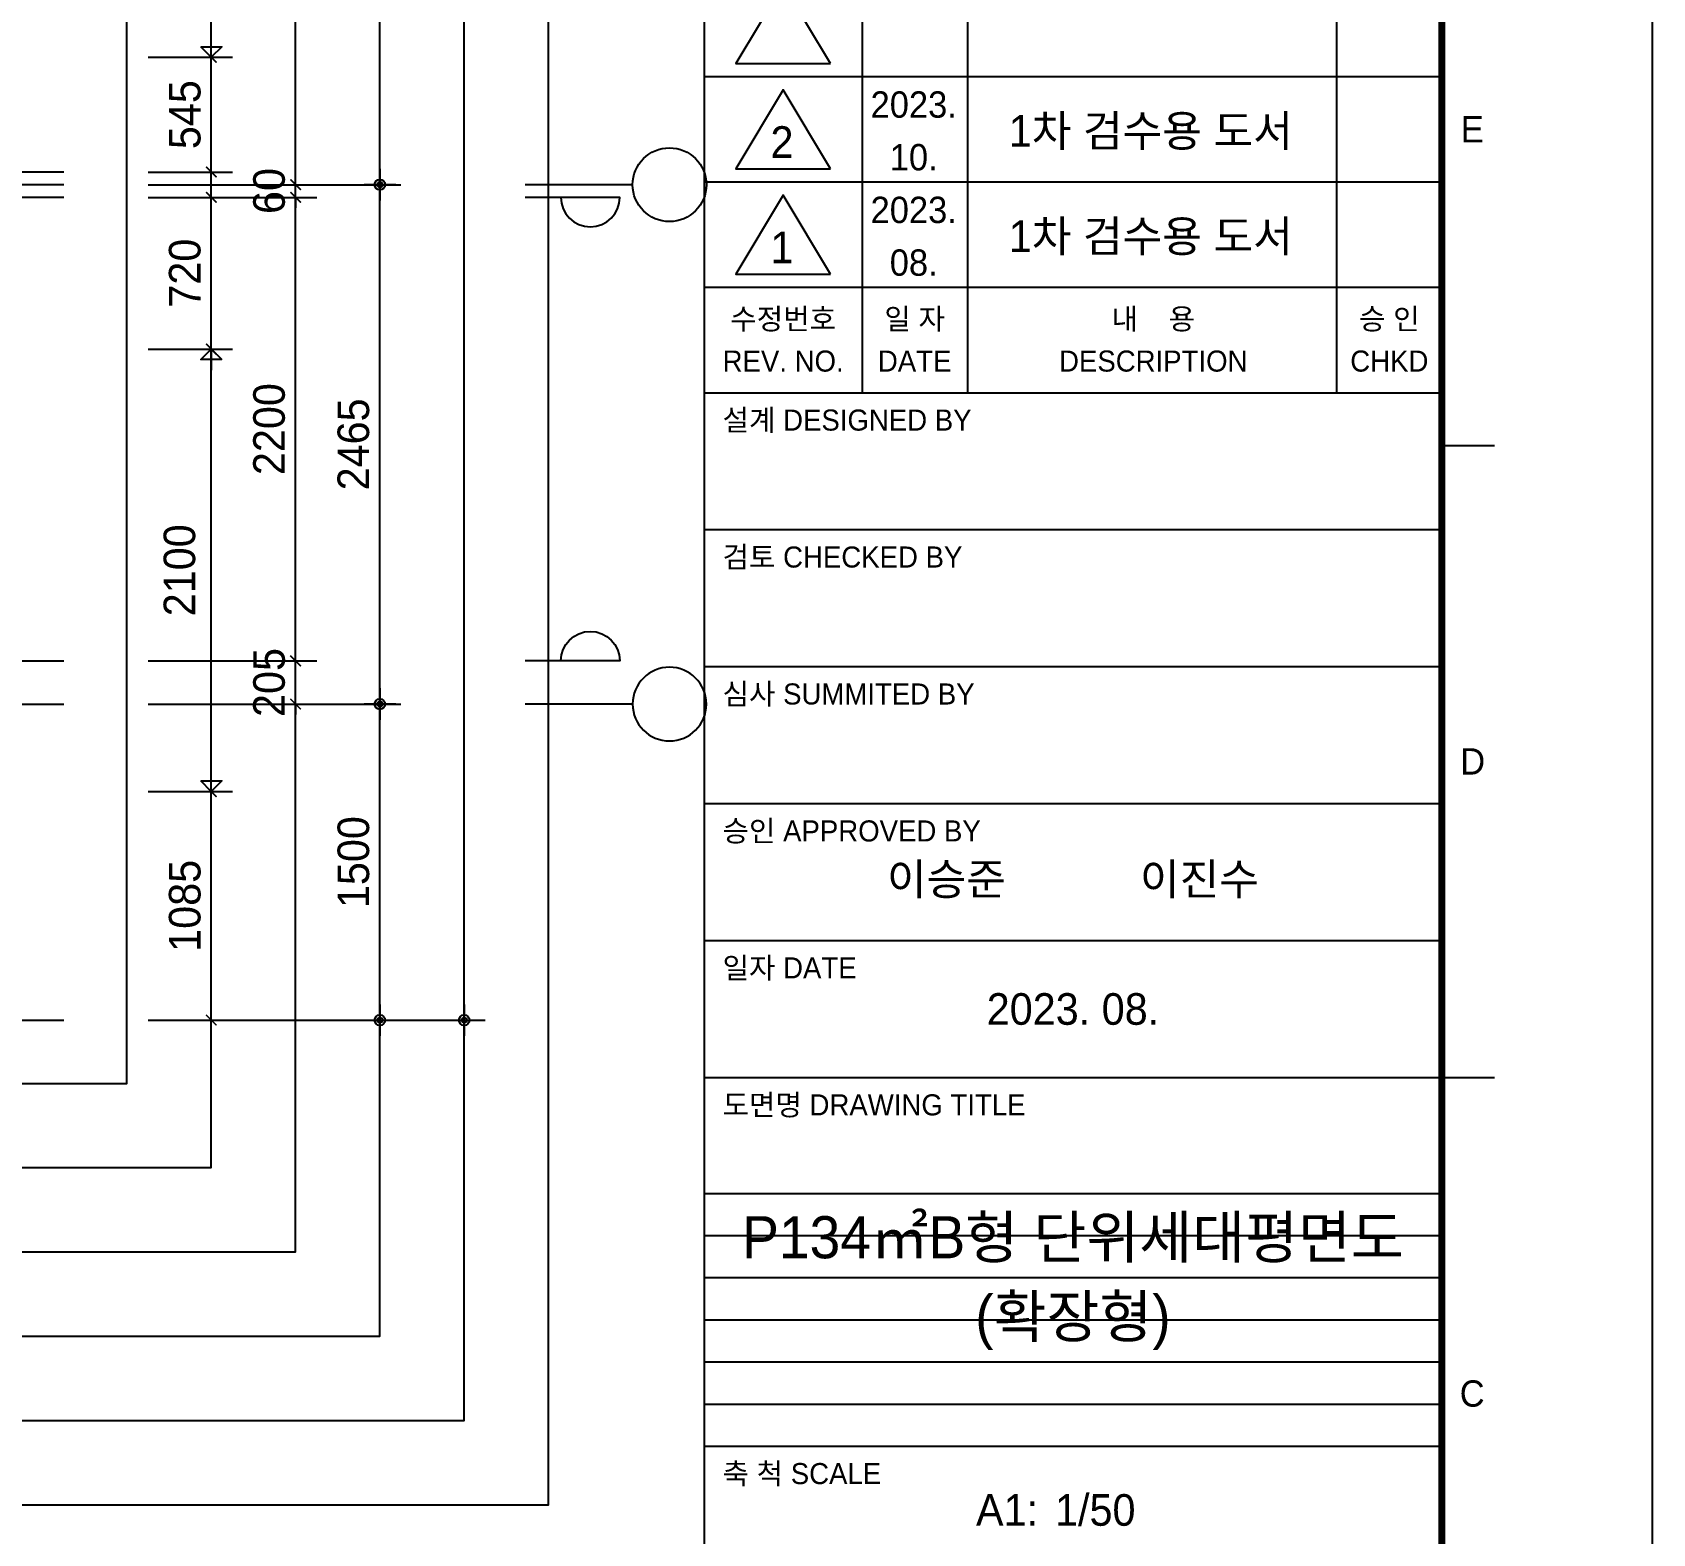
# Model space of a CAD drawing. Header units: millimetres. Extents: x -24416 to 92204, y -190080 to 23760.
# Drawn here: x 84517 to 92204, y -183395 to -176270 of the extents above; entities that cross this region are included whole.
import ezdxf
from ezdxf.enums import TextEntityAlignment as Align

# ---------------------------------------------------------------- set-up
doc = ezdxf.new("R2010")
doc.units = ezdxf.units.MM
doc.header["$LTSCALE"] = 50
doc.linetypes.add('AUDIT_D_220706163347-0', pattern=[0])
doc.linetypes.add('CEN', pattern=[62, 60, -1, 0, -1])
doc.layers.get('defpoints').update_dxf_attribs({"color": 139})
for name, color, linetype in [('00-FORM TEX', 3, 'Continuous'), ('A-치수', 7, 'AUDIT_D_220706163347-0'), ('AA-BORD-FORM', 7, 'Continuous'), ('AA-BORD-TEXT', 3, 'Continuous'), ('AA-XXXX-DIMS', 7, 'Continuous'), ('ARDM', 7, 'Continuous'), ('CEN_CON', 1, 'CEN'), ('CEN_WALL', 12, 'CEN'), ('DIM', 7, 'AUDIT_D_220706163347-0'), ('sheet-안양진흥$0$AA-BORD-TEXT', 3, 'Continuous')]:
    doc.layers.add(name, color=color, linetype=linetype)
doc.layers.add('MC', color=135, linetype='Continuous', plot=False)
doc.styles.add('HAUD01', font='Dotum.ttf')
doc.styles.add('sheet-안양진흥$0$HAUD01', font='Dotum.ttf')
doc.styles.add('맑은고딕', font='malgun.ttf', dxfattribs={"width": 0.9})
doc.dimstyles.new('DIM-50', dxfattribs={"dimscale": 50, "dimtxt": 3, "dimasz": 1, "dimexe": 2, "dimexo": 2, "dimgap": 1, "dimtad": 1, "dimdec": 0, "dimzin": 0, "dimdsep": 46, "dimtxsty": '맑은고딕', "dimblk1": 'DIMDOT', "dimblk2": 'DIMDOT', "dimsah": 1, "dimcen": 0.09, "dimdle": 2, "dimclrd": 7, "dimclre": 7, "dimclrt": 3, "dimadec": 0, "dimazin": 0, "dimtfac": 1, "dimtdec": 0, "dimtix": 1, "dimtmove": 2, "dimatfit": 3, "dimldrblk": 'DIMDOT', "dimfxl": 1, "dimtolj": 1, "dimtzin": 0, "dimarcsym": 0})
doc.dimstyles.new('MCDIM-50', dxfattribs={"dimscale": 50, "dimtxt": 3, "dimasz": 1, "dimexe": 2, "dimexo": 2, "dimgap": 1, "dimtad": 1, "dimdec": 0, "dimzin": 0, "dimdsep": 46, "dimtxsty": '맑은고딕', "dimblk1": 'ARCHTICK', "dimblk2": 'ARCHTICK', "dimsah": 1, "dimcen": 0.09, "dimdle": 2, "dimclrd": 7, "dimclre": 7, "dimclrt": 3, "dimadec": 0, "dimazin": 0, "dimtfac": 1, "dimtdec": 0, "dimtix": 1, "dimtmove": 2, "dimatfit": 3, "dimldrblk": 'ARCHTICK', "dimfxl": 1, "dimtolj": 1, "dimtzin": 0, "dimarcsym": 0})
doc.dimstyles.new('외부100-win', dxfattribs={"dimscale": 50, "dimtxt": 3, "dimasz": 1, "dimexe": 2, "dimexo": 2.5, "dimgap": 1.5, "dimtad": 1, "dimdec": 0, "dimzin": 0, "dimdsep": 46, "dimtxsty": '맑은고딕', "dimblk": 'DO2-2', "dimblk1": 'DO2-2', "dimblk2": 'DIMDOT', "dimcen": 0.09, "dimdle": 2, "dimclrd": 7, "dimclre": 7, "dimclrt": 3, "dimadec": 0, "dimazin": 0, "dimtfac": 1, "dimtdec": 0, "dimtix": 1, "dimtmove": 2, "dimatfit": 3, "dimldrblk": 'DO2-2', "dimfxl": 1, "dimtolj": 1, "dimtzin": 0, "dimarcsym": 0})

# ---------------------------------------------------------------- blocks, each defined once
blk = doc.blocks.new('U-131B(확장)', base_point=(284085.3, -109269.8))
at = {"layer": 'CEN_CON'}
blk.add_line((299020.3, -109269.8), (314220.3, -109269.8), dxfattribs=at)
at = {"layer": 'CEN_WALL'}
for p, q in [((314220.3, -105304.8), (299020.3, -105304.8)), ((299020.3, -107769.8), (314220.3, -107769.8))]:
    blk.add_line(p, q, dxfattribs=at)
at = {"layer": 'MC'}
for p, q in [((314220.3, -105244.8), (299020.3, -105244.8)), ((314220.3, -105364.8), (299020.3, -105364.8)), ((299020.3, -107564.8), (314220.3, -107564.8))]:
    blk.add_line(p, q, dxfattribs=at)
blk = doc.blocks.new('중심')
at = {"layer": 'DIM'}
blk.add_line((-350, 0), (0, 0), dxfattribs=at)
blk.add_circle((-470, 0), 120, dxfattribs=at)
blk = doc.blocks.new('DIMDOT')
at = {"layer": 'AA-XXXX-DIMS'}
for p, q in [((-1.5, 0), (1.5, 0)), ((0, -1.5), (0, 1.5))]:
    blk.add_line(p, q, dxfattribs=at)
for radius in [0.5, 0.25]:
    blk.add_circle((0, 0), radius, dxfattribs=at)
blk = doc.blocks.new('*D228')
at = {"layer": 'defpoints', "color": 0, "transparency": 16777216}
for p in [(34811.9, -203218), (36011.9, -203218), (34811.9, -204718)]:
    blk.add_point(p, dxfattribs=at)
at = {"layer": 'DIM', "color": 7, "lineweight": -2, "transparency": 16777216}
for p, q in [((34911.9, -203218), (36111.9, -203218)), ((36011.9, -204668), (36011.9, -203268)), ((34911.9, -204718), (36111.9, -204718))]:
    blk.add_line(p, q, dxfattribs=at)
at = {"layer": 'DIM', "color": 7, "lineweight": -2, "transparency": 16777216, "xscale": 50, "yscale": 50, "zscale": 50}
for p, rotation in [((36011.9, -203218), 90), ((36011.9, -204718), 270)]:
    blk.add_blockref('DIMDOT', p, dxfattribs=dict(at, rotation=rotation))
at = {"layer": 'DIM', "color": 3, "transparency": 16777216, "insert": (35886.8, -203968), "char_height": 150, "attachment_point": 5, "rotation": 90, "style": 'HAUD01'}
blk.add_mtext('\\A1;1500', dxfattribs=at)
blk = doc.blocks.new('*D229')
at = {"layer": 'defpoints', "color": 0, "transparency": 16777216}
for p in [(34811.9, -200753), (36011.9, -200753), (34811.9, -203218)]:
    blk.add_point(p, dxfattribs=at)
at = {"layer": 'DIM', "color": 7, "lineweight": -2, "transparency": 16777216}
for p, q in [((34911.9, -200753), (36111.9, -200753)), ((36011.9, -203168), (36011.9, -200803)), ((34911.9, -203218), (36111.9, -203218))]:
    blk.add_line(p, q, dxfattribs=at)
at = {"layer": 'DIM', "color": 7, "lineweight": -2, "transparency": 16777216, "xscale": 50, "yscale": 50, "zscale": 50}
for p, rotation in [((36011.9, -200753), 90), ((36011.9, -203218), 270)]:
    blk.add_blockref('DIMDOT', p, dxfattribs=dict(at, rotation=rotation))
at = {"layer": 'DIM', "color": 3, "transparency": 16777216, "insert": (35886.8, -201985.5), "char_height": 150, "attachment_point": 5, "rotation": 90, "style": 'HAUD01'}
blk.add_mtext('\\A1;2465', dxfattribs=at)
blk = doc.blocks.new('*D230')
at = {"layer": 'defpoints', "color": 0, "transparency": 16777216}
for p in [(34811.9, -195973), (36011.9, -195973), (34811.9, -200753)]:
    blk.add_point(p, dxfattribs=at)
at = {"layer": 'DIM', "color": 7, "lineweight": -2, "transparency": 16777216}
for p, q in [((34911.9, -195973), (36111.9, -195973)), ((36011.9, -200703), (36011.9, -196023)), ((34911.9, -200753), (36111.9, -200753))]:
    blk.add_line(p, q, dxfattribs=at)
at = {"layer": 'DIM', "color": 7, "lineweight": -2, "transparency": 16777216, "xscale": 50, "yscale": 50, "zscale": 50}
for p, rotation in [((36011.9, -195973), 90), ((36011.9, -200753), 270)]:
    blk.add_blockref('DIMDOT', p, dxfattribs=dict(at, rotation=rotation))
at = {"layer": 'DIM', "color": 3, "transparency": 16777216, "insert": (35886.8, -198363), "char_height": 150, "attachment_point": 5, "rotation": 90, "style": 'HAUD01'}
blk.add_mtext('\\A1;4780', dxfattribs=at)
blk = doc.blocks.new('*D233')
at = {"layer": 'defpoints', "color": 0, "transparency": 16777216}
for p in [(34811.9, -192868), (36411.9, -192868), (34811.9, -204718)]:
    blk.add_point(p, dxfattribs=at)
at = {"layer": 'DIM', "color": 7, "lineweight": -2, "transparency": 16777216}
for p, q in [((34911.9, -192868), (36511.9, -192868)), ((36411.9, -204668), (36411.9, -192918)), ((34911.9, -204718), (36511.9, -204718))]:
    blk.add_line(p, q, dxfattribs=at)
at = {"layer": 'DIM', "color": 7, "lineweight": -2, "transparency": 16777216, "xscale": 50, "yscale": 50, "zscale": 50}
for p, rotation in [((36411.9, -192868), 90), ((36411.9, -204718), 270)]:
    blk.add_blockref('DIMDOT', p, dxfattribs=dict(at, rotation=rotation))
at = {"layer": 'DIM', "color": 3, "transparency": 16777216, "insert": (36286.8, -198793), "char_height": 150, "attachment_point": 5, "rotation": 90, "style": 'HAUD01'}
blk.add_mtext('\\A1;11850', dxfattribs=at)
blk = doc.blocks.new('_ArchTick')
at = {"color": 0, "linetype": 'ByBlock', "const_width": 0.15}
blk.add_lwpolyline([(-0.5, -0.5), (0.5, 0.5)], dxfattribs=at)
blk = doc.blocks.new('*D234')
at = {"layer": 'defpoints', "color": 0, "linetype": 'ByBlock', "transparency": 16777216}
for p in [(34811.9, -203013), (35611.9, -203013), (34811.9, -203218)]:
    blk.add_point(p, dxfattribs=at)
at = {"layer": 'DIM', "color": 7, "linetype": 'ByBlock', "lineweight": -2, "transparency": 16777216}
for p, q in [((35611.9, -203013), (35611.9, -202963)), ((34911.9, -203013), (35711.9, -203013)), ((35611.9, -203218), (35611.9, -203013)), ((34911.9, -203218), (35711.9, -203218)), ((35611.9, -203218), (35611.9, -203268))]:
    blk.add_line(p, q, dxfattribs=at)
at = {"layer": 'DIM', "color": 7, "linetype": 'ByBlock', "lineweight": -2, "transparency": 16777216, "xscale": 50, "yscale": 50, "zscale": 50}
for p, rotation in [((35611.9, -203013), 270), ((35611.9, -203218), 90)]:
    blk.add_blockref('_ArchTick', p, dxfattribs=dict(at, rotation=rotation))
at = {"layer": 'DIM', "color": 3, "linetype": 'ByBlock', "transparency": 16777216, "insert": (35486.8, -203115.5), "char_height": 150, "attachment_point": 5, "rotation": 90, "style": 'HAUD01'}
blk.add_mtext('\\A1;205', dxfattribs=at)
blk = doc.blocks.new('*D235')
at = {"layer": 'defpoints', "color": 0, "linetype": 'ByBlock', "transparency": 16777216}
for p in [(34811.9, -200813), (35611.9, -200813), (34811.9, -203013)]:
    blk.add_point(p, dxfattribs=at)
at = {"layer": 'DIM', "color": 7, "linetype": 'ByBlock', "lineweight": -2, "transparency": 16777216}
for p, q in [((35611.9, -203113), (35611.9, -200713)), ((34911.9, -200813), (35711.9, -200813)), ((34911.9, -203013), (35711.9, -203013))]:
    blk.add_line(p, q, dxfattribs=at)
at = {"layer": 'DIM', "color": 7, "linetype": 'ByBlock', "lineweight": -2, "transparency": 16777216, "xscale": 50, "yscale": 50, "zscale": 50}
for p, rotation in [((35611.9, -200813), 90), ((35611.9, -203013), 270)]:
    blk.add_blockref('_ArchTick', p, dxfattribs=dict(at, rotation=rotation))
at = {"layer": 'DIM', "color": 3, "linetype": 'ByBlock', "transparency": 16777216, "insert": (35486.8, -201913), "char_height": 150, "attachment_point": 5, "rotation": 90, "style": 'HAUD01'}
blk.add_mtext('\\A1;2200', dxfattribs=at)
blk = doc.blocks.new('*D236')
at = {"layer": 'defpoints', "color": 0, "linetype": 'ByBlock', "transparency": 16777216}
for p in [(34811.9, -200753), (35611.9, -200753), (34811.9, -200813)]:
    blk.add_point(p, dxfattribs=at)
at = {"layer": 'DIM', "color": 7, "linetype": 'ByBlock', "lineweight": -2, "transparency": 16777216}
for p, q in [((35611.9, -200753), (35611.9, -200703)), ((34911.9, -200753), (35711.9, -200753)), ((35611.9, -200813), (35611.9, -200753)), ((34911.9, -200813), (35711.9, -200813)), ((35611.9, -200813), (35611.9, -200863))]:
    blk.add_line(p, q, dxfattribs=at)
at = {"layer": 'DIM', "color": 7, "linetype": 'ByBlock', "lineweight": -2, "transparency": 16777216, "xscale": 50, "yscale": 50, "zscale": 50}
for p, rotation in [((35611.9, -200753), 270), ((35611.9, -200813), 90)]:
    blk.add_blockref('_ArchTick', p, dxfattribs=dict(at, rotation=rotation))
at = {"layer": 'DIM', "color": 3, "linetype": 'ByBlock', "transparency": 16777216, "insert": (35486.8, -200783), "char_height": 150, "attachment_point": 5, "rotation": 90, "style": 'HAUD01'}
blk.add_mtext('\\A1;60', dxfattribs=at)
blk = doc.blocks.new('*D270')
at = {"layer": 'defpoints', "color": 0, "linetype": 'ByBlock', "transparency": 16777216}
for p in [(34811.9, -203633), (35211.9, -203633), (34811.9, -204718)]:
    blk.add_point(p, dxfattribs=at)
at = {"layer": 'DIM', "color": 7, "linetype": 'ByBlock', "lineweight": -2, "transparency": 16777216}
for p, q in [((35211.9, -204818), (35211.9, -203533)), ((34911.9, -203633), (35311.9, -203633)), ((34911.9, -204718), (35311.9, -204718))]:
    blk.add_line(p, q, dxfattribs=at)
at = {"layer": 'DIM', "color": 7, "linetype": 'ByBlock', "lineweight": -2, "transparency": 16777216, "xscale": 50, "yscale": 50, "zscale": 50}
for p, rotation in [((35211.9, -203633), 90), ((35211.9, -204718), 270)]:
    blk.add_blockref('_ArchTick', p, dxfattribs=dict(at, rotation=rotation))
at = {"layer": 'DIM', "color": 3, "linetype": 'ByBlock', "transparency": 16777216, "insert": (35086.8, -204175.5), "char_height": 150, "attachment_point": 5, "rotation": 90, "style": 'HAUD01'}
blk.add_mtext('\\A1;1085', dxfattribs=at)
blk = doc.blocks.new('DO2-2')
at = {"layer": 'ARDM'}
blk.add_line((0, 0), (-2, 0), dxfattribs=at)
blk.add_lwpolyline([(-1, -1), (-1, 1), (0, 0)], close=True, dxfattribs=at)
blk = doc.blocks.new('*D271')
at = {"layer": 'defpoints', "color": 0, "linetype": 'ByBlock', "transparency": 16777216}
for p in [(34811.9, -201533), (35211.9, -201533), (34811.9, -203633)]:
    blk.add_point(p, dxfattribs=at)
at = {"layer": 'DIM', "color": 7, "linetype": 'ByBlock', "lineweight": -2, "transparency": 16777216}
for p, q in [((34936.9, -201533), (35311.9, -201533)), ((35211.9, -203583), (35211.9, -201583)), ((34936.9, -203633), (35311.9, -203633))]:
    blk.add_line(p, q, dxfattribs=at)
at = {"layer": 'DIM', "color": 7, "linetype": 'ByBlock', "lineweight": -2, "transparency": 16777216, "xscale": 50, "yscale": 50, "zscale": 50}
for p, rotation in [((35211.9, -201533), 90), ((35211.9, -203633), 270)]:
    blk.add_blockref('DO2-2', p, dxfattribs=dict(at, rotation=rotation))
at = {"layer": 'DIM', "color": 3, "linetype": 'ByBlock', "transparency": 16777216, "insert": (35061.8, -202583), "char_height": 150, "attachment_point": 5, "rotation": 90, "style": 'HAUD01'}
blk.add_mtext('\\A1;2100', dxfattribs=at)
blk = doc.blocks.new('*D272')
at = {"layer": 'defpoints', "color": 0, "linetype": 'ByBlock', "transparency": 16777216}
for p in [(34811.9, -200813), (35211.9, -200813), (34811.9, -201533)]:
    blk.add_point(p, dxfattribs=at)
at = {"layer": 'DIM', "color": 7, "linetype": 'ByBlock', "lineweight": -2, "transparency": 16777216}
for p, q in [((35211.9, -201633), (35211.9, -200713)), ((34911.9, -200813), (35311.9, -200813)), ((34911.9, -201533), (35311.9, -201533))]:
    blk.add_line(p, q, dxfattribs=at)
at = {"layer": 'DIM', "color": 7, "linetype": 'ByBlock', "lineweight": -2, "transparency": 16777216, "xscale": 50, "yscale": 50, "zscale": 50}
for p, rotation in [((35211.9, -200813), 90), ((35211.9, -201533), 270)]:
    blk.add_blockref('_ArchTick', p, dxfattribs=dict(at, rotation=rotation))
at = {"layer": 'DIM', "color": 3, "linetype": 'ByBlock', "transparency": 16777216, "insert": (35086.8, -201173), "char_height": 150, "attachment_point": 5, "rotation": 90, "style": 'HAUD01'}
blk.add_mtext('\\A1;720', dxfattribs=at)
blk = doc.blocks.new('*D273')
at = {"layer": 'defpoints', "color": 0, "linetype": 'ByBlock', "transparency": 16777216}
for p in [(34811.9, -200148), (35211.9, -200148), (34811.9, -200693)]:
    blk.add_point(p, dxfattribs=at)
at = {"layer": 'DIM', "color": 7, "linetype": 'ByBlock', "lineweight": -2, "transparency": 16777216}
for p, q in [((35211.9, -200793), (35211.9, -200048)), ((34911.9, -200148), (35311.9, -200148)), ((34911.9, -200693), (35311.9, -200693))]:
    blk.add_line(p, q, dxfattribs=at)
at = {"layer": 'DIM', "color": 7, "linetype": 'ByBlock', "lineweight": -2, "transparency": 16777216, "xscale": 50, "yscale": 50, "zscale": 50}
for p, rotation in [((35211.9, -200148), 90), ((35211.9, -200693), 270)]:
    blk.add_blockref('_ArchTick', p, dxfattribs=dict(at, rotation=rotation))
at = {"layer": 'DIM', "color": 3, "linetype": 'ByBlock', "transparency": 16777216, "insert": (35086.8, -200420.5), "char_height": 150, "attachment_point": 5, "rotation": 90, "style": 'HAUD01'}
blk.add_mtext('\\A1;545', dxfattribs=at)
blk = doc.blocks.new('*D274')
at = {"layer": 'defpoints', "color": 0, "linetype": 'ByBlock', "transparency": 16777216}
for p in [(34811.9, -199228), (35211.9, -199228), (34811.9, -200148)]:
    blk.add_point(p, dxfattribs=at)
at = {"layer": 'DIM', "color": 7, "linetype": 'ByBlock', "lineweight": -2, "transparency": 16777216}
for p, q in [((34936.9, -199228), (35311.9, -199228)), ((35211.9, -200098), (35211.9, -199278)), ((34936.9, -200148), (35311.9, -200148))]:
    blk.add_line(p, q, dxfattribs=at)
at = {"layer": 'DIM', "color": 7, "linetype": 'ByBlock', "lineweight": -2, "transparency": 16777216, "xscale": 50, "yscale": 50, "zscale": 50}
for p, rotation in [((35211.9, -199228), 90), ((35211.9, -200148), 270)]:
    blk.add_blockref('DO2-2', p, dxfattribs=dict(at, rotation=rotation))
at = {"layer": 'DIM', "color": 3, "linetype": 'ByBlock', "transparency": 16777216, "insert": (35061.8, -199688), "char_height": 150, "attachment_point": 5, "rotation": 90, "style": 'HAUD01'}
blk.add_mtext('\\A1;920', dxfattribs=at)
blk = doc.blocks.new('XR-FORM 청주월명')
at = {"layer": 'AA-BORD-FORM', "color": 2}
for p, q in [((751, 577), (751, 17)), ((821, 237), (826, 237)), ((821, 177), (826, 177))]:
    blk.add_line(p, q, dxfattribs=at)
at = {"layer": 'AA-BORD-FORM', "color": 3}
for p, q in [((766, 282), (766, 272)), ((776, 282), (776, 272)), ((811, 282), (811, 272)), ((751, 272), (821, 272)), ((766, 272), (766, 262)), ((776, 272), (776, 262)), ((811, 272), (811, 262)), ((751, 262), (821, 262)), ((766, 262), (766, 252)), ((776, 262), (776, 252)), ((811, 262), (811, 252)), ((751, 252), (821, 252)), ((766, 252), (766, 242)), ((776, 252), (776, 242)), ((811, 252), (811, 242)), ((751, 242), (821, 242)), ((751, 229), (821, 229)), ((751, 216), (821, 216)), ((751, 203), (821, 203)), ((751, 190), (821, 190)), ((751, 177), (821, 177)), ((751, 142), (821, 142))]:
    blk.add_line(p, q, dxfattribs=at)
at = {"layer": 'AA-BORD-FORM', "color": 1}
blk.add_lwpolyline([(0, 0), (841, 0), (841, 594), (0, 594)], close=True, dxfattribs=at)
at = {"layer": 'AA-BORD-FORM', "color": 2, "const_width": 0.682}
blk.add_lwpolyline([(21, 17), (21, 577), (821, 577), (821, 17)], close=True, dxfattribs=at)
at = {"layer": 'AA-BORD-FORM', "color": 7}
for points in [[(763, 273.24), (758.5, 280.74), (754, 273.24)], [(763, 263.24), (758.5, 270.74), (754, 263.24)], [(763, 253.24), (758.5, 260.74), (754, 253.24)], [(763, 253.24), (758.5, 260.74), (754, 253.24)]]:
    blk.add_lwpolyline(points, close=True, dxfattribs=at)
at = {"layer": 'defpoints'}
for p, q in [((751, 166), (821, 166)), ((751, 162), (821, 162)), ((751, 158), (821, 158)), ((751, 154), (821, 154)), ((751, 150), (821, 150)), ((751, 146), (821, 146))]:
    blk.add_line(p, q, dxfattribs=at)
at = {"layer": 'AA-BORD-TEXT', "color": 7, "style": 'HAUD01'}
for s, p in [('E', (823.89, 267)), ('D', (823.93, 207)), ('C', (823.88, 147))]:
    blk.add_text(s, height=2.5, dxfattribs=at).set_placement(p, align=Align.MIDDLE_CENTER)
at = {"layer": 'AA-BORD-TEXT', "color": 3, "style": 'HAUD01'}
for s, height, rotation, p in [('수정번호', 2, 360, (758.5, 249)), ('일 자', 2, 360, (770.98, 249)), ('내    용', 2, 360, (793.62, 249)), ('승 인', 2, 360, (816.02, 249)), ('REV. NO.', 2, 360, (758.5, 245)), ('DATE', 2, 360, (770.98, 245)), ('DESCRIPTION', 2, 360, (793.62, 245)), ('CHKD', 2, 360, (816.02, 245)), ('이승준', 3, 0, (774, 195.82)), ('이진수', 3, 0, (798, 195.82)), ('2023. 08.', 3, 0, (786, 183.5))]:
    blk.add_text(s, height=height, rotation=rotation, dxfattribs=at).set_placement(p, align=Align.MIDDLE_CENTER)
for s, p in [('설계 DESIGNED BY', (752.75, 238.4)), ('검토 CHECKED BY', (752.75, 225.4)), ('심사 SUMMITED BY', (752.75, 212.4)), ('승인 APPROVED BY', (752.75, 199.4)), ('일자 DATE', (752.75, 186.4)), ('도면명 DRAWING TITLE', (752.75, 173.4)), ('축 척 SCALE', (752.75, 138.4))]:
    blk.add_text(s, height=2, rotation=360, dxfattribs=at).set_placement(p)
at = {"layer": 'AA-BORD-TEXT', "style": 'HAUD01'}
blk.add_text('A1:', height=3, dxfattribs=at).set_placement((776.8, 134.45))
at = {"layer": 'sheet-안양진흥$0$AA-BORD-TEXT', "style": 'sheet-안양진흥$0$HAUD01'}
for s, height, p in [('2023.', 2.5, (770.89, 269.35)), ('1차 검수용 도서', 3, (793.39, 266.85)), ('2', 3, (758.39, 265.79)), ('10.', 2.5, (770.89, 264.35)), ('2023.', 2.5, (770.89, 259.35)), ('1차 검수용 도서', 3, (793.39, 256.85)), ('1', 3, (758.39, 255.79)), ('08.', 2.5, (770.89, 254.35))]:
    blk.add_text(s, height=height, dxfattribs=at).set_placement(p, align=Align.MIDDLE_CENTER)
blk = doc.blocks.new('DIM-1108')
at = {"layer": 'DIM'}
for points in [[(36870.5, -200813, 1), (37150.5, -200813), (36700.5, -200813)], [(36870.5, -203013, -1), (37150.5, -203013), (36700.5, -203013)]]:
    blk.add_lwpolyline(points, format="xyb", dxfattribs=at)
at = {"layer": 'A-치수', "xscale": 1.458333333333333, "yscale": 1.458333333333333, "zscale": 1.458333333333333, "rotation": 180}
blk.add_blockref('중심', (36700.5, -200753), dxfattribs=at)
at = {"layer": 'A-치수', "xscale": -1.458333333333333, "yscale": 1.458333333333333, "zscale": 1.458333333333333}
blk.add_blockref('중심', (36700.5, -203218), dxfattribs=at)
at = {"layer": 'DIM'}
for base, p1, p2, picture, middle in [((36411.9, -192868), (34811.9, -204718), (34811.9, -192868), '*D233', (36286.8, -198793)), ((36011.9, -195973), (34811.9, -200753), (34811.9, -195973), '*D230', (35886.8, -198363)), ((36011.9, -200753), (34811.9, -203218), (34811.9, -200753), '*D229', (35886.8, -201985.5)), ((36011.9, -203218), (34811.9, -204718), (34811.9, -203218), '*D228', (35886.8, -203968))]:
    dim = blk.add_linear_dim(base=base, p1=p1, p2=p2, angle=270, dimstyle='DIM-50', override={"dimscale": 50, "dimtxsty": 'HAUD01'}, dxfattribs=at)
    dim.commit()
    dim.dimension.update_dxf_attribs({"geometry": picture, "text_midpoint": middle})
at = {"layer": 'DIM', "linetype": 'ByBlock'}
for base, p1, p2, dimstyle, picture, middle in [((35211.9, -199228), (34811.9, -200148), (34811.9, -199228), '외부100-win', '*D274', (35061.8, -199688)), ((35211.9, -200148), (34811.9, -200693), (34811.9, -200148), 'MCDIM-50', '*D273', (35086.8, -200420.5)), ((35611.9, -200753), (34811.9, -200813), (34811.9, -200753), 'MCDIM-50', '*D236', (35486.8, -200783)), ((35611.9, -200813), (34811.9, -203013), (34811.9, -200813), 'MCDIM-50', '*D235', (35486.8, -201913)), ((35211.9, -200813), (34811.9, -201533), (34811.9, -200813), 'MCDIM-50', '*D272', (35086.8, -201173)), ((35211.9, -201533), (34811.9, -203633), (34811.9, -201533), '외부100-win', '*D271', (35061.8, -202583)), ((35611.9, -203013), (34811.9, -203218), (34811.9, -203013), 'MCDIM-50', '*D234', (35486.8, -203115.5)), ((35211.9, -203633), (34811.9, -204718), (34811.9, -203633), 'MCDIM-50', '*D270', (35086.8, -204175.5))]:
    dim = blk.add_linear_dim(base=base, p1=p1, p2=p2, angle=270, dimstyle=dimstyle, override={"dimtxsty": 'HAUD01'}, dxfattribs=at)
    dim.commit()
    dim.dimension.update_dxf_attribs({"geometry": picture, "text_midpoint": middle})

msp = doc.modelspace()

# ---------------------------------------------------------------- linework, layer by layer
at = {"layer": 'defpoints'}
for points in [[(86965.8, -166533), (52230.8, -166533), (52230.8, -183258), (86965.8, -183258)], [(86565.8, -166933), (52630.8, -166933), (52630.8, -182858), (86565.8, -182858)], [(86165.8, -167333), (53030.8, -167333), (53030.8, -182458), (86165.8, -182458)], [(85765.8, -167733), (53430.8, -167733), (53430.8, -182058), (85765.8, -182058)], [(85365.8, -168133), (53830.8, -168133), (53830.8, -181658), (85365.8, -181658)], [(84965.8, -168533), (54230.8, -168533), (54230.8, -181258), (84965.8, -181258)]]:
    msp.add_lwpolyline(points, close=True, dxfattribs=at)

# ---------------------------------------------------------------- block references
for name, p in [('DIM-1108', (50153.9, 23760)), ('U-131B(확장)', (54530.8, -180958))]:
    msp.add_blockref(name, p)
at = {"xscale": 50, "yscale": 50, "zscale": 50}
msp.add_blockref('XR-FORM 청주월명', (50153.9, -190080), dxfattribs=at)

# ---------------------------------------------------------------- texts
at = {"layer": '00-FORM TEX', "color": 3, "style": 'HAUD01'}
for s, p in [('P134㎡B형 단위세대평면도', (89453.9, -181980)), ('(확장형)', (89453.9, -182380))]:
    msp.add_text(s, height=200, dxfattribs=at).set_placement(p, align=Align.MIDDLE)
at = {"layer": '00-FORM TEX', "style": 'HAUD01'}
msp.add_text('1/50', height=150, dxfattribs=at).set_placement((89368.8, -183357.6))

doc.saveas('drawing.dxf')
